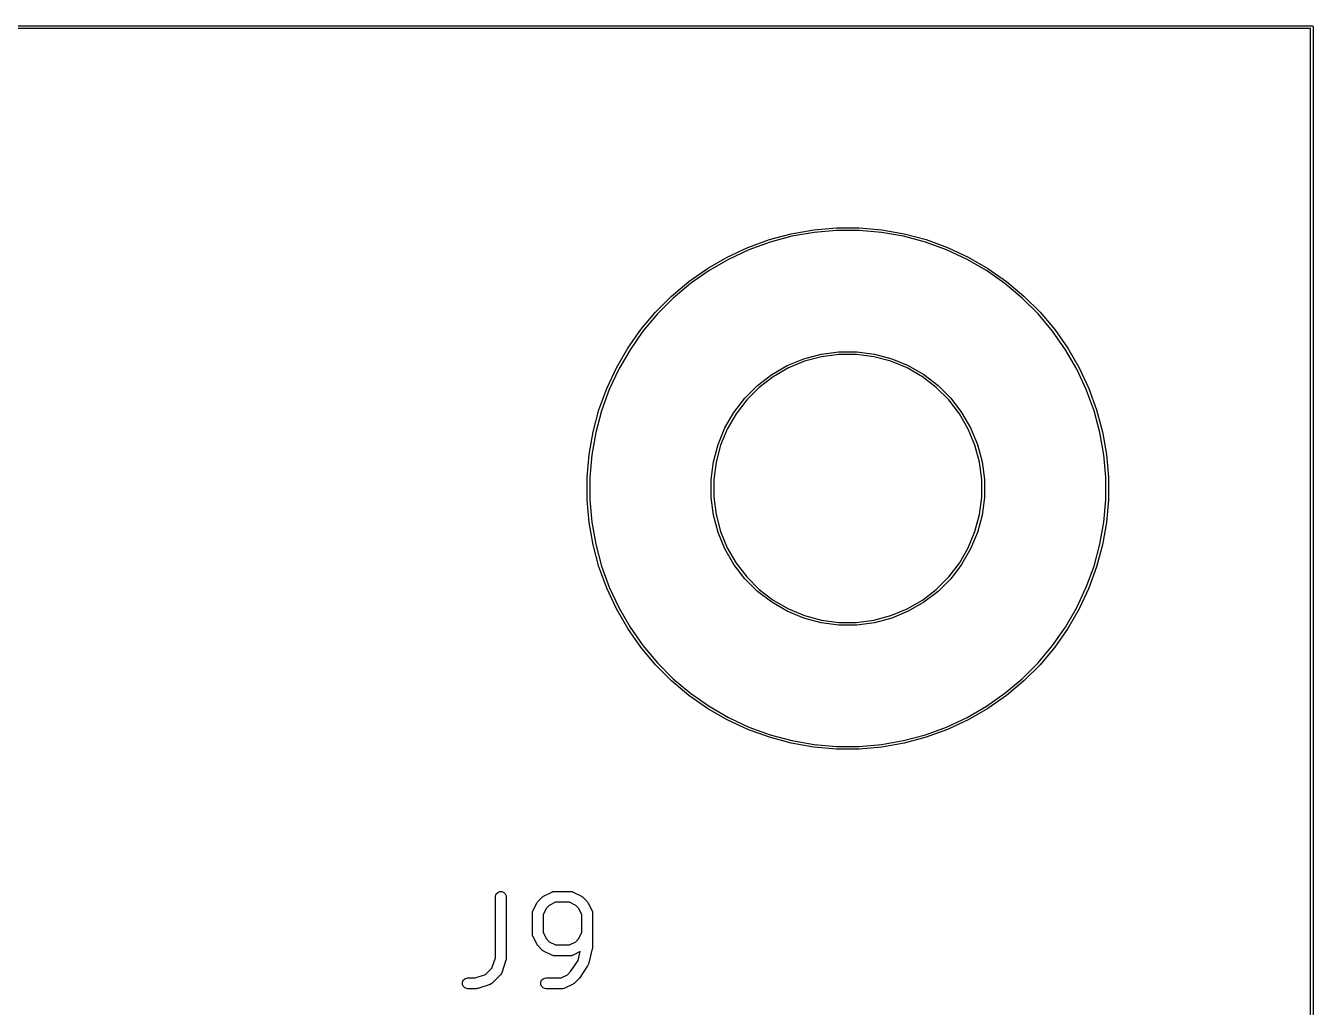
# Model space of a CAD drawing. Header units: inches. Extents: x 0.38 to 8.15, y -7.81 to -0.59.
# Drawn here: x 7.23 to 8.109, y -1.26 to -0.59 of the extents above; entities that cross this region are included whole.
import ezdxf

# ---------------------------------------------------------------- set-up
doc = ezdxf.new("R2010")
doc.units = ezdxf.units.IN
doc.header["$MEASUREMENT"] = 0
for name, color, linetype, true_color in [('Edge.Cuts', 254, 'CONTINUOUS', 0xd0d2cd), ('F.Courtyard', 6, 'CONTINUOUS', 0xff26e2), ('F.Silkscreen', 41, 'CONTINUOUS', 0xf2eda1)]:
    doc.layers.add(name, color=color, linetype=linetype, true_color=true_color)

msp = doc.modelspace()

# ---------------------------------------------------------------- linework, layer by layer
at = {"layer": 'Edge.Cuts', "linetype": 'CONTINUOUS'}
for p, q in [((0.59055, -0.58957), (8.10827, -0.58957)), ((8.10728, -0.59154), (0.59154, -0.59154)), ((8.10728, -7.81201), (8.10728, -0.59154)), ((8.10827, -0.58957), (8.10864, -0.58964)), ((8.10864, -0.58964), (8.10918, -0.59017)), ((8.10918, -0.59017), (8.10925, -0.59055)), ((8.10925, -0.59055), (8.10925, -7.81299)), ((7.74998, -0.82165), (7.76128, -0.81697)), ((7.76128, -0.81697), (7.7731, -0.8138)), ((7.77344, -0.81554), (7.76185, -0.81865)), ((7.7731, -0.8138), (7.78522, -0.81221)), ((7.78534, -0.81398), (7.77344, -0.81554)), ((7.78522, -0.81221), (7.79745, -0.81221)), ((7.79734, -0.81398), (7.78534, -0.81398)), ((7.80923, -0.81554), (7.79734, -0.81398)), ((7.79745, -0.81221), (7.80958, -0.8138)), ((7.82082, -0.81865), (7.80923, -0.81554)), ((7.80958, -0.8138), (7.82139, -0.81697)), ((7.82139, -0.81697), (7.83269, -0.82165)), ((7.73939, -0.82777), (7.74998, -0.82165)), ((7.75077, -0.82324), (7.74038, -0.82924)), ((7.76185, -0.81865), (7.75077, -0.82324)), ((7.83191, -0.82324), (7.82082, -0.81865)), ((7.8423, -0.82924), (7.83191, -0.82324)), ((7.83269, -0.82165), (7.84329, -0.82777)), ((7.72104, -0.84386), (7.72969, -0.83521)), ((7.72969, -0.83521), (7.73939, -0.82777)), ((7.74038, -0.82924), (7.73086, -0.83654)), ((7.85182, -0.83654), (7.8423, -0.82924)), ((7.84329, -0.82777), (7.85299, -0.83521)), ((7.85299, -0.83521), (7.86164, -0.84386)), ((7.71359, -0.85356), (7.72104, -0.84386)), ((7.73086, -0.83654), (7.72237, -0.84503)), ((7.86031, -0.84503), (7.85182, -0.83654)), ((7.86164, -0.84386), (7.86908, -0.85356)), ((7.72237, -0.84503), (7.71507, -0.85455)), ((7.86761, -0.85455), (7.86031, -0.84503)), ((7.70748, -0.86416), (7.71359, -0.85356)), ((7.71507, -0.85455), (7.70907, -0.86494)), ((7.87361, -0.86494), (7.86761, -0.85455)), ((7.86908, -0.85356), (7.8752, -0.86416)), ((7.7028, -0.87546), (7.70748, -0.86416)), ((7.70907, -0.86494), (7.70447, -0.87603)), ((7.8782, -0.87603), (7.87361, -0.86494)), ((7.8752, -0.86416), (7.87988, -0.87546)), ((7.69963, -0.88727), (7.7028, -0.87546)), ((7.70447, -0.87603), (7.70137, -0.88762)), ((7.88131, -0.88762), (7.8782, -0.87603)), ((7.87988, -0.87546), (7.88305, -0.88727)), ((7.69803, -0.8994), (7.69963, -0.88727)), ((7.70137, -0.88762), (7.6998, -0.89951)), ((7.88287, -0.89951), (7.88131, -0.88762)), ((7.88305, -0.88727), (7.88464, -0.8994)), ((7.69803, -0.89951), (7.69803, -0.8994)), ((7.69803, -0.91163), (7.69803, -0.89951)), ((7.6998, -0.89951), (7.6998, -0.91151)), ((7.88287, -0.91151), (7.88287, -0.89951)), ((7.88464, -0.8994), (7.88464, -0.91163)), ((7.69963, -0.92375), (7.69803, -0.91163)), ((7.6998, -0.91151), (7.70137, -0.92341)), ((7.88131, -0.92341), (7.88287, -0.91151)), ((7.88464, -0.91163), (7.88305, -0.92375)), ((7.7028, -0.93557), (7.69963, -0.92375)), ((7.70137, -0.92341), (7.70447, -0.935)), ((7.8782, -0.935), (7.88131, -0.92341)), ((7.88305, -0.92375), (7.87988, -0.93557)), ((7.70748, -0.94687), (7.7028, -0.93557)), ((7.70447, -0.935), (7.70907, -0.94608)), ((7.87361, -0.94608), (7.8782, -0.935)), ((7.87988, -0.93557), (7.8752, -0.94687)), ((7.71359, -0.95746), (7.70748, -0.94687)), ((7.70907, -0.94608), (7.71507, -0.95648)), ((7.86761, -0.95648), (7.87361, -0.94608)), ((7.8752, -0.94687), (7.86908, -0.95746)), ((7.72104, -0.96716), (7.71359, -0.95746)), ((7.71507, -0.95648), (7.72237, -0.96599)), ((7.86031, -0.96599), (7.86761, -0.95648)), ((7.86908, -0.95746), (7.86164, -0.96716)), ((7.72969, -0.97581), (7.72104, -0.96716)), ((7.72237, -0.96599), (7.73086, -0.97448)), ((7.85182, -0.97448), (7.86031, -0.96599)), ((7.86164, -0.96716), (7.85299, -0.97581)), ((7.73939, -0.98326), (7.72969, -0.97581)), ((7.73086, -0.97448), (7.74038, -0.98178)), ((7.8423, -0.98178), (7.85182, -0.97448)), ((7.85299, -0.97581), (7.84329, -0.98326)), ((7.74998, -0.98937), (7.73939, -0.98326)), ((7.74038, -0.98178), (7.75077, -0.98778)), ((7.83191, -0.98778), (7.8423, -0.98178)), ((7.84329, -0.98326), (7.83269, -0.98937)), ((7.76128, -0.99405), (7.74998, -0.98937)), ((7.75077, -0.98778), (7.76185, -0.99238)), ((7.76185, -0.99238), (7.77344, -0.99548)), ((7.80923, -0.99548), (7.82082, -0.99238)), ((7.82082, -0.99238), (7.83191, -0.98778)), ((7.83269, -0.98937), (7.82139, -0.99405)), ((7.7731, -0.99722), (7.76128, -0.99405)), ((7.78522, -0.99882), (7.7731, -0.99722)), ((7.77344, -0.99548), (7.78534, -0.99705)), ((7.79745, -0.99882), (7.78522, -0.99882)), ((7.78534, -0.99705), (7.79734, -0.99705)), ((7.79734, -0.99705), (7.80923, -0.99548)), ((7.80958, -0.99722), (7.79745, -0.99882)), ((7.82139, -0.99405), (7.80958, -0.99722))]:
    msp.add_line(p, q, dxfattribs=at)
at = {"layer": 'F.Courtyard', "linetype": 'CONTINUOUS'}
for p, q in [((7.75278, -0.73159), (7.76809, -0.72889)), ((7.76809, -0.72889), (7.78357, -0.72753)), ((7.78365, -0.72933), (7.76832, -0.73067)), ((7.78357, -0.72753), (7.79911, -0.72753)), ((7.79903, -0.72933), (7.78365, -0.72933)), ((7.81436, -0.73067), (7.79903, -0.72933)), ((7.79911, -0.72753), (7.81459, -0.72889)), ((7.81459, -0.72889), (7.8299, -0.73159)), ((7.72316, -0.74092), (7.73777, -0.73561)), ((7.73831, -0.73732), (7.72385, -0.74259)), ((7.73777, -0.73561), (7.75278, -0.73159)), ((7.75317, -0.73334), (7.73831, -0.73732)), ((7.76832, -0.73067), (7.75317, -0.73334)), ((7.82951, -0.73334), (7.81436, -0.73067)), ((7.84437, -0.73732), (7.82951, -0.73334)), ((7.8299, -0.73159), (7.84491, -0.73561)), ((7.85882, -0.74259), (7.84437, -0.73732)), ((7.84491, -0.73561), (7.85951, -0.74092)), ((7.70908, -0.74749), (7.72316, -0.74092)), ((7.72385, -0.74259), (7.70991, -0.74909)), ((7.87277, -0.74909), (7.85882, -0.74259)), ((7.85951, -0.74092), (7.8736, -0.74749)), ((7.68289, -0.76418), (7.69562, -0.75526)), ((7.69562, -0.75526), (7.70908, -0.74749)), ((7.70991, -0.74909), (7.69659, -0.75678)), ((7.88609, -0.75678), (7.87277, -0.74909)), ((7.8736, -0.74749), (7.88706, -0.75526)), ((7.88706, -0.75526), (7.89979, -0.76418)), ((7.67098, -0.77417), (7.68289, -0.76418)), ((7.69659, -0.75678), (7.68398, -0.7656)), ((7.89869, -0.7656), (7.88609, -0.75678)), ((7.89979, -0.76418), (7.91169, -0.77417)), ((7.68398, -0.7656), (7.6722, -0.77549)), ((7.91048, -0.77549), (7.89869, -0.7656)), ((7.65999, -0.78516), (7.67098, -0.77417)), ((7.6722, -0.77549), (7.66132, -0.78637)), ((7.92136, -0.78637), (7.91048, -0.77549)), ((7.91169, -0.77417), (7.92268, -0.78516)), ((7.65, -0.79706), (7.65999, -0.78516)), ((7.66132, -0.78637), (7.65143, -0.79816)), ((7.93125, -0.79816), (7.92136, -0.78637)), ((7.92268, -0.78516), (7.93267, -0.79706)), ((7.64109, -0.80979), (7.65, -0.79706)), ((7.65143, -0.79816), (7.64261, -0.81076)), ((7.94007, -0.81076), (7.93125, -0.79816)), ((7.93267, -0.79706), (7.94159, -0.80979)), ((7.63332, -0.82325), (7.64109, -0.80979)), ((7.64261, -0.81076), (7.63492, -0.82408)), ((7.94776, -0.82408), (7.94007, -0.81076)), ((7.94159, -0.80979), (7.94936, -0.82325)), ((7.62675, -0.83734), (7.63332, -0.82325)), ((7.63492, -0.82408), (7.62841, -0.83803)), ((7.95426, -0.83803), (7.94776, -0.82408)), ((7.94936, -0.82325), (7.95593, -0.83734)), ((7.62143, -0.85194), (7.62675, -0.83734)), ((7.62841, -0.83803), (7.62315, -0.85248)), ((7.95953, -0.85248), (7.95426, -0.83803)), ((7.95593, -0.83734), (7.96124, -0.85194)), ((7.61741, -0.86695), (7.62143, -0.85194)), ((7.62315, -0.85248), (7.61917, -0.86734)), ((7.96351, -0.86734), (7.95953, -0.85248)), ((7.96124, -0.85194), (7.96527, -0.86695)), ((7.61471, -0.88226), (7.61741, -0.86695)), ((7.61917, -0.86734), (7.6165, -0.88249)), ((7.96618, -0.88249), (7.96351, -0.86734)), ((7.96527, -0.86695), (7.96796, -0.88226)), ((7.61336, -0.89774), (7.61471, -0.88226)), ((7.6165, -0.88249), (7.61516, -0.89782)), ((7.96752, -0.89782), (7.96618, -0.88249)), ((7.96796, -0.88226), (7.96932, -0.89774)), ((7.61336, -0.89782), (7.61336, -0.89774)), ((7.61336, -0.91328), (7.61336, -0.89782)), ((7.61516, -0.89782), (7.61516, -0.9132)), ((7.96752, -0.9132), (7.96752, -0.89782)), ((7.96932, -0.89774), (7.96932, -0.91328)), ((7.61471, -0.92876), (7.61336, -0.91328)), ((7.61516, -0.9132), (7.6165, -0.92853)), ((7.96618, -0.92853), (7.96752, -0.9132)), ((7.96932, -0.91328), (7.96796, -0.92876)), ((7.61741, -0.94407), (7.61471, -0.92876)), ((7.6165, -0.92853), (7.61917, -0.94368)), ((7.96351, -0.94368), (7.96618, -0.92853)), ((7.96796, -0.92876), (7.96527, -0.94407)), ((7.62143, -0.95908), (7.61741, -0.94407)), ((7.61917, -0.94368), (7.62315, -0.95854)), ((7.95953, -0.95854), (7.96351, -0.94368)), ((7.96527, -0.94407), (7.96124, -0.95908)), ((7.62675, -0.97369), (7.62143, -0.95908)), ((7.62315, -0.95854), (7.62841, -0.973)), ((7.95426, -0.973), (7.95953, -0.95854)), ((7.96124, -0.95908), (7.95593, -0.97369)), ((7.63332, -0.98777), (7.62675, -0.97369)), ((7.62841, -0.973), (7.63492, -0.98694)), ((7.94776, -0.98694), (7.95426, -0.973)), ((7.95593, -0.97369), (7.94936, -0.98777)), ((7.64109, -1.00123), (7.63332, -0.98777)), ((7.63492, -0.98694), (7.64261, -1.00026)), ((7.94007, -1.00026), (7.94776, -0.98694)), ((7.94936, -0.98777), (7.94159, -1.00123)), ((7.65, -1.01396), (7.64109, -1.00123)), ((7.64261, -1.00026), (7.65143, -1.01287)), ((7.93125, -1.01287), (7.94007, -1.00026)), ((7.94159, -1.00123), (7.93267, -1.01396)), ((7.65999, -1.02587), (7.65, -1.01396)), ((7.65143, -1.01287), (7.66132, -1.02465)), ((7.92136, -1.02465), (7.93125, -1.01287)), ((7.93267, -1.01396), (7.92268, -1.02587)), ((7.67098, -1.03686), (7.65999, -1.02587)), ((7.66132, -1.02465), (7.6722, -1.03553)), ((7.91048, -1.03553), (7.92136, -1.02465)), ((7.92268, -1.02587), (7.91169, -1.03686)), ((7.68289, -1.04685), (7.67098, -1.03686)), ((7.6722, -1.03553), (7.68398, -1.04542)), ((7.89869, -1.04542), (7.91048, -1.03553)), ((7.91169, -1.03686), (7.89979, -1.04685)), ((7.68398, -1.04542), (7.69659, -1.05424)), ((7.88609, -1.05424), (7.89869, -1.04542)), ((7.69562, -1.05576), (7.68289, -1.04685)), ((7.69659, -1.05424), (7.70991, -1.06194)), ((7.87277, -1.06194), (7.88609, -1.05424)), ((7.89979, -1.04685), (7.88706, -1.05576)), ((7.70908, -1.06353), (7.69562, -1.05576)), ((7.72316, -1.0701), (7.70908, -1.06353)), ((7.70991, -1.06194), (7.72385, -1.06844)), ((7.85882, -1.06844), (7.87277, -1.06194)), ((7.8736, -1.06353), (7.85951, -1.0701)), ((7.88706, -1.05576), (7.8736, -1.06353)), ((7.73777, -1.07542), (7.72316, -1.0701)), ((7.72385, -1.06844), (7.73831, -1.0737)), ((7.84437, -1.0737), (7.85882, -1.06844)), ((7.85951, -1.0701), (7.84491, -1.07542)), ((7.75278, -1.07944), (7.73777, -1.07542)), ((7.73831, -1.0737), (7.75317, -1.07768)), ((7.76809, -1.08214), (7.75278, -1.07944)), ((7.75317, -1.07768), (7.76832, -1.08035)), ((7.76832, -1.08035), (7.78365, -1.08169)), ((7.79903, -1.08169), (7.81436, -1.08035)), ((7.81436, -1.08035), (7.82951, -1.07768)), ((7.8299, -1.07944), (7.81459, -1.08214)), ((7.82951, -1.07768), (7.84437, -1.0737)), ((7.84491, -1.07542), (7.8299, -1.07944)), ((7.78357, -1.08349), (7.76809, -1.08214)), ((7.79911, -1.08349), (7.78357, -1.08349)), ((7.78365, -1.08169), (7.79903, -1.08169)), ((7.81459, -1.08214), (7.79911, -1.08349))]:
    msp.add_line(p, q, dxfattribs=at)
at = {"layer": 'F.Silkscreen', "linetype": 'CONTINUOUS'}
for p, q in [((7.55064, -1.18442), (7.55071, -1.1837)), ((7.55064, -1.226), (7.55064, -1.18442)), ((7.55071, -1.1837), (7.55126, -1.18237)), ((7.55126, -1.18237), (7.55228, -1.18135)), ((7.55228, -1.18135), (7.55361, -1.1808)), ((7.55361, -1.1808), (7.55505, -1.1808)), ((7.55505, -1.1808), (7.55638, -1.18135)), ((7.55638, -1.18135), (7.5574, -1.18237)), ((7.5574, -1.18237), (7.55795, -1.1837)), ((7.55795, -1.1837), (7.55802, -1.18442)), ((7.55802, -1.18442), (7.55802, -1.2266)), ((7.57984, -1.18743), (7.58265, -1.18462)), ((7.58265, -1.18462), (7.58294, -1.18439)), ((7.58294, -1.18439), (7.583, -1.18431)), ((7.583, -1.18431), (7.58311, -1.18424)), ((7.58311, -1.18424), (7.58321, -1.18416)), ((7.58321, -1.18416), (7.5833, -1.18412)), ((7.5833, -1.18412), (7.58361, -1.18393)), ((7.58361, -1.18393), (7.58924, -1.18112)), ((7.58924, -1.18112), (7.58991, -1.18086)), ((7.58991, -1.18086), (7.59005, -1.18085)), ((7.59005, -1.18085), (7.59017, -1.1808)), ((7.59017, -1.1808), (7.59089, -1.18073)), ((7.59089, -1.18073), (7.60214, -1.18073)), ((7.60214, -1.18073), (7.60286, -1.1808)), ((7.60286, -1.1808), (7.60298, -1.18085)), ((7.60298, -1.18085), (7.60311, -1.18086)), ((7.60311, -1.18086), (7.60379, -1.18112)), ((7.60379, -1.18112), (7.60941, -1.18393)), ((7.60941, -1.18393), (7.60972, -1.18412)), ((7.60972, -1.18412), (7.60981, -1.18416)), ((7.60981, -1.18416), (7.60991, -1.18424)), ((7.60991, -1.18424), (7.61002, -1.18431)), ((7.61002, -1.18431), (7.61009, -1.18439)), ((7.61009, -1.18439), (7.61037, -1.18462)), ((7.61037, -1.18462), (7.61318, -1.18743)), ((7.57595, -1.19567), (7.57602, -1.19494)), ((7.57595, -1.20973), (7.57595, -1.19567)), ((7.57602, -1.19494), (7.57607, -1.19482)), ((7.57607, -1.19482), (7.57608, -1.19469)), ((7.57608, -1.19469), (7.57634, -1.19401)), ((7.57634, -1.19401), (7.57915, -1.18839)), ((7.57915, -1.18839), (7.57935, -1.18808)), ((7.57935, -1.18808), (7.57938, -1.18799)), ((7.57938, -1.18799), (7.57947, -1.18789)), ((7.57947, -1.18789), (7.57954, -1.18778)), ((7.57954, -1.18778), (7.57961, -1.18771)), ((7.57961, -1.18771), (7.57984, -1.18743)), ((7.58549, -1.19223), (7.58333, -1.19654)), ((7.58745, -1.19026), (7.58549, -1.19223)), ((7.59176, -1.18811), (7.58745, -1.19026)), ((7.60127, -1.18811), (7.59176, -1.18811)), ((7.60558, -1.19026), (7.60127, -1.18811)), ((7.60754, -1.19223), (7.60558, -1.19026)), ((7.60969, -1.19654), (7.60754, -1.19223)), ((7.61318, -1.18743), (7.61342, -1.18771)), ((7.61342, -1.18771), (7.61349, -1.18778)), ((7.61349, -1.18778), (7.61356, -1.18789)), ((7.61356, -1.18789), (7.61364, -1.18799)), ((7.61364, -1.18799), (7.61368, -1.18808)), ((7.61368, -1.18808), (7.61387, -1.18839)), ((7.61387, -1.18839), (7.61669, -1.19401)), ((7.61669, -1.19401), (7.61695, -1.19469)), ((7.61695, -1.19469), (7.61696, -1.19482)), ((7.61696, -1.19482), (7.61701, -1.19494)), ((7.61701, -1.19494), (7.61708, -1.19567)), ((7.61708, -1.19567), (7.61708, -1.21816)), ((7.58333, -1.19654), (7.58333, -1.20885)), ((7.60969, -1.20885), (7.60969, -1.19654)), ((7.57602, -1.21045), (7.57595, -1.20973)), ((7.57607, -1.21057), (7.57602, -1.21045)), ((7.57608, -1.2107), (7.57607, -1.21057)), ((7.57634, -1.21138), (7.57608, -1.2107)), ((7.57915, -1.217), (7.57634, -1.21138)), ((7.58333, -1.20885), (7.58549, -1.21316)), ((7.58549, -1.21316), (7.58745, -1.21513)), ((7.60558, -1.21513), (7.60754, -1.21316)), ((7.60754, -1.21316), (7.60969, -1.20885)), ((7.57935, -1.21731), (7.57915, -1.217)), ((7.57938, -1.2174), (7.57935, -1.21731)), ((7.57947, -1.2175), (7.57938, -1.2174)), ((7.57954, -1.21761), (7.57947, -1.2175)), ((7.57961, -1.21768), (7.57954, -1.21761)), ((7.57984, -1.21796), (7.57961, -1.21768)), ((7.58265, -1.22077), (7.57984, -1.21796)), ((7.58294, -1.221), (7.58265, -1.22077)), ((7.583, -1.22108), (7.58294, -1.221)), ((7.58311, -1.22115), (7.583, -1.22108)), ((7.58321, -1.22123), (7.58311, -1.22115)), ((7.5833, -1.22127), (7.58321, -1.22123)), ((7.58361, -1.22146), (7.5833, -1.22127)), ((7.58924, -1.22428), (7.58361, -1.22146)), ((7.58745, -1.21513), (7.59176, -1.21728)), ((7.59176, -1.21728), (7.60127, -1.21728)), ((7.60127, -1.21728), (7.60558, -1.21513)), ((7.60866, -1.22184), (7.60379, -1.22428)), ((7.60715, -1.2279), (7.60866, -1.22184)), ((7.61697, -1.21906), (7.61415, -1.23031)), ((7.61699, -1.21893), (7.61697, -1.21906)), ((7.61701, -1.21888), (7.61699, -1.21893)), ((7.61703, -1.21861), (7.61701, -1.21888)), ((7.61707, -1.21834), (7.61703, -1.21861)), ((7.61708, -1.21816), (7.61706, -1.21829)), ((7.61706, -1.21829), (7.61707, -1.21834)), ((7.54829, -1.23304), (7.55064, -1.226)), ((7.55783, -1.22777), (7.55502, -1.2362)), ((7.55791, -1.22741), (7.55783, -1.22777)), ((7.55795, -1.22732), (7.55791, -1.22741)), ((7.55796, -1.22719), (7.55795, -1.22732)), ((7.55799, -1.22706), (7.55796, -1.22719)), ((7.55802, -1.2266), (7.55799, -1.22696)), ((7.55799, -1.22696), (7.55799, -1.22706)), ((7.58991, -1.22453), (7.58924, -1.22428)), ((7.59005, -1.22454), (7.58991, -1.22453)), ((7.59017, -1.22459), (7.59005, -1.22454)), ((7.59089, -1.22467), (7.59017, -1.22459)), ((7.60214, -1.22467), (7.59089, -1.22467)), ((7.60208, -1.2355), (7.60715, -1.2279)), ((7.60286, -1.22459), (7.60214, -1.22467)), ((7.60298, -1.22454), (7.60286, -1.22459)), ((7.60311, -1.22453), (7.60298, -1.22454)), ((7.60379, -1.22428), (7.60311, -1.22453)), ((7.61386, -1.23106), (7.61364, -1.23146)), ((7.61391, -1.23099), (7.61386, -1.23106)), ((7.61394, -1.2309), (7.61391, -1.23099)), ((7.61399, -1.23082), (7.61394, -1.2309)), ((7.614, -1.23073), (7.61399, -1.23082)), ((7.61415, -1.23031), (7.614, -1.23073)), ((7.52978, -1.2404), (7.53111, -1.23985)), ((7.53111, -1.23985), (7.53183, -1.23978)), ((7.53183, -1.23978), (7.53686, -1.23978)), ((7.53686, -1.23978), (7.5439, -1.23743)), ((7.5439, -1.23743), (7.54829, -1.23304)), ((7.55413, -1.23764), (7.5485, -1.24327)), ((7.55459, -1.23709), (7.55413, -1.23764)), ((7.55464, -1.23696), (7.55459, -1.23709)), ((7.55473, -1.23686), (7.55464, -1.23696)), ((7.55502, -1.2362), (7.55473, -1.23686)), ((7.58321, -1.2404), (7.58454, -1.23985)), ((7.58454, -1.23985), (7.58526, -1.23978)), ((7.58526, -1.23978), (7.59564, -1.23978)), ((7.59564, -1.23978), (7.59995, -1.23763)), ((7.59995, -1.23763), (7.60208, -1.2355)), ((7.61364, -1.23146), (7.60802, -1.23989)), ((7.52821, -1.24275), (7.52876, -1.24142)), ((7.52821, -1.24419), (7.52821, -1.24275)), ((7.52876, -1.24552), (7.52821, -1.24419)), ((7.52876, -1.24142), (7.52978, -1.2404)), ((7.52978, -1.24654), (7.52876, -1.24552)), ((7.53111, -1.24709), (7.52978, -1.24654)), ((7.53183, -1.24716), (7.53111, -1.24709)), ((7.53746, -1.24716), (7.53183, -1.24716)), ((7.53782, -1.24713), (7.53746, -1.24716)), ((7.53792, -1.24713), (7.53782, -1.24713)), ((7.53805, -1.2471), (7.53792, -1.24713)), ((7.53818, -1.24709), (7.53805, -1.2471)), ((7.53827, -1.24705), (7.53818, -1.24709)), ((7.53862, -1.24697), (7.53827, -1.24705)), ((7.54706, -1.24416), (7.53862, -1.24697)), ((7.54772, -1.24387), (7.54706, -1.24416)), ((7.54782, -1.24378), (7.54772, -1.24387)), ((7.54794, -1.24373), (7.54782, -1.24378)), ((7.5485, -1.24327), (7.54794, -1.24373)), ((7.58164, -1.24275), (7.5822, -1.24142)), ((7.58164, -1.24419), (7.58164, -1.24275)), ((7.5822, -1.24552), (7.58164, -1.24419)), ((7.5822, -1.24142), (7.58321, -1.2404)), ((7.58321, -1.24654), (7.5822, -1.24552)), ((7.58454, -1.24709), (7.58321, -1.24654)), ((7.58526, -1.24716), (7.58454, -1.24709)), ((7.59651, -1.24716), (7.58526, -1.24716)), ((7.59723, -1.24709), (7.59651, -1.24716)), ((7.59736, -1.24704), (7.59723, -1.24709)), ((7.59749, -1.24703), (7.59736, -1.24704)), ((7.59816, -1.24677), (7.59749, -1.24703)), ((7.60379, -1.24396), (7.59816, -1.24677)), ((7.6041, -1.24377), (7.60379, -1.24396)), ((7.60419, -1.24373), (7.6041, -1.24377)), ((7.60429, -1.24365), (7.60419, -1.24373)), ((7.6044, -1.24358), (7.60429, -1.24365)), ((7.60446, -1.2435), (7.6044, -1.24358)), ((7.60475, -1.24327), (7.60446, -1.2435)), ((7.60756, -1.24046), (7.60475, -1.24327)), ((7.60779, -1.24017), (7.60756, -1.24045)), ((7.60756, -1.24045), (7.60756, -1.24046)), ((7.60756, -1.24046), (7.60756, -1.24046)), ((7.60802, -1.2399), (7.60779, -1.24017)), ((7.60802, -1.23989), (7.60802, -1.2399)), ((7.60802, -1.2399), (7.60802, -1.2399))]:
    msp.add_line(p, q, dxfattribs=at)

doc.saveas('drawing.dxf')
